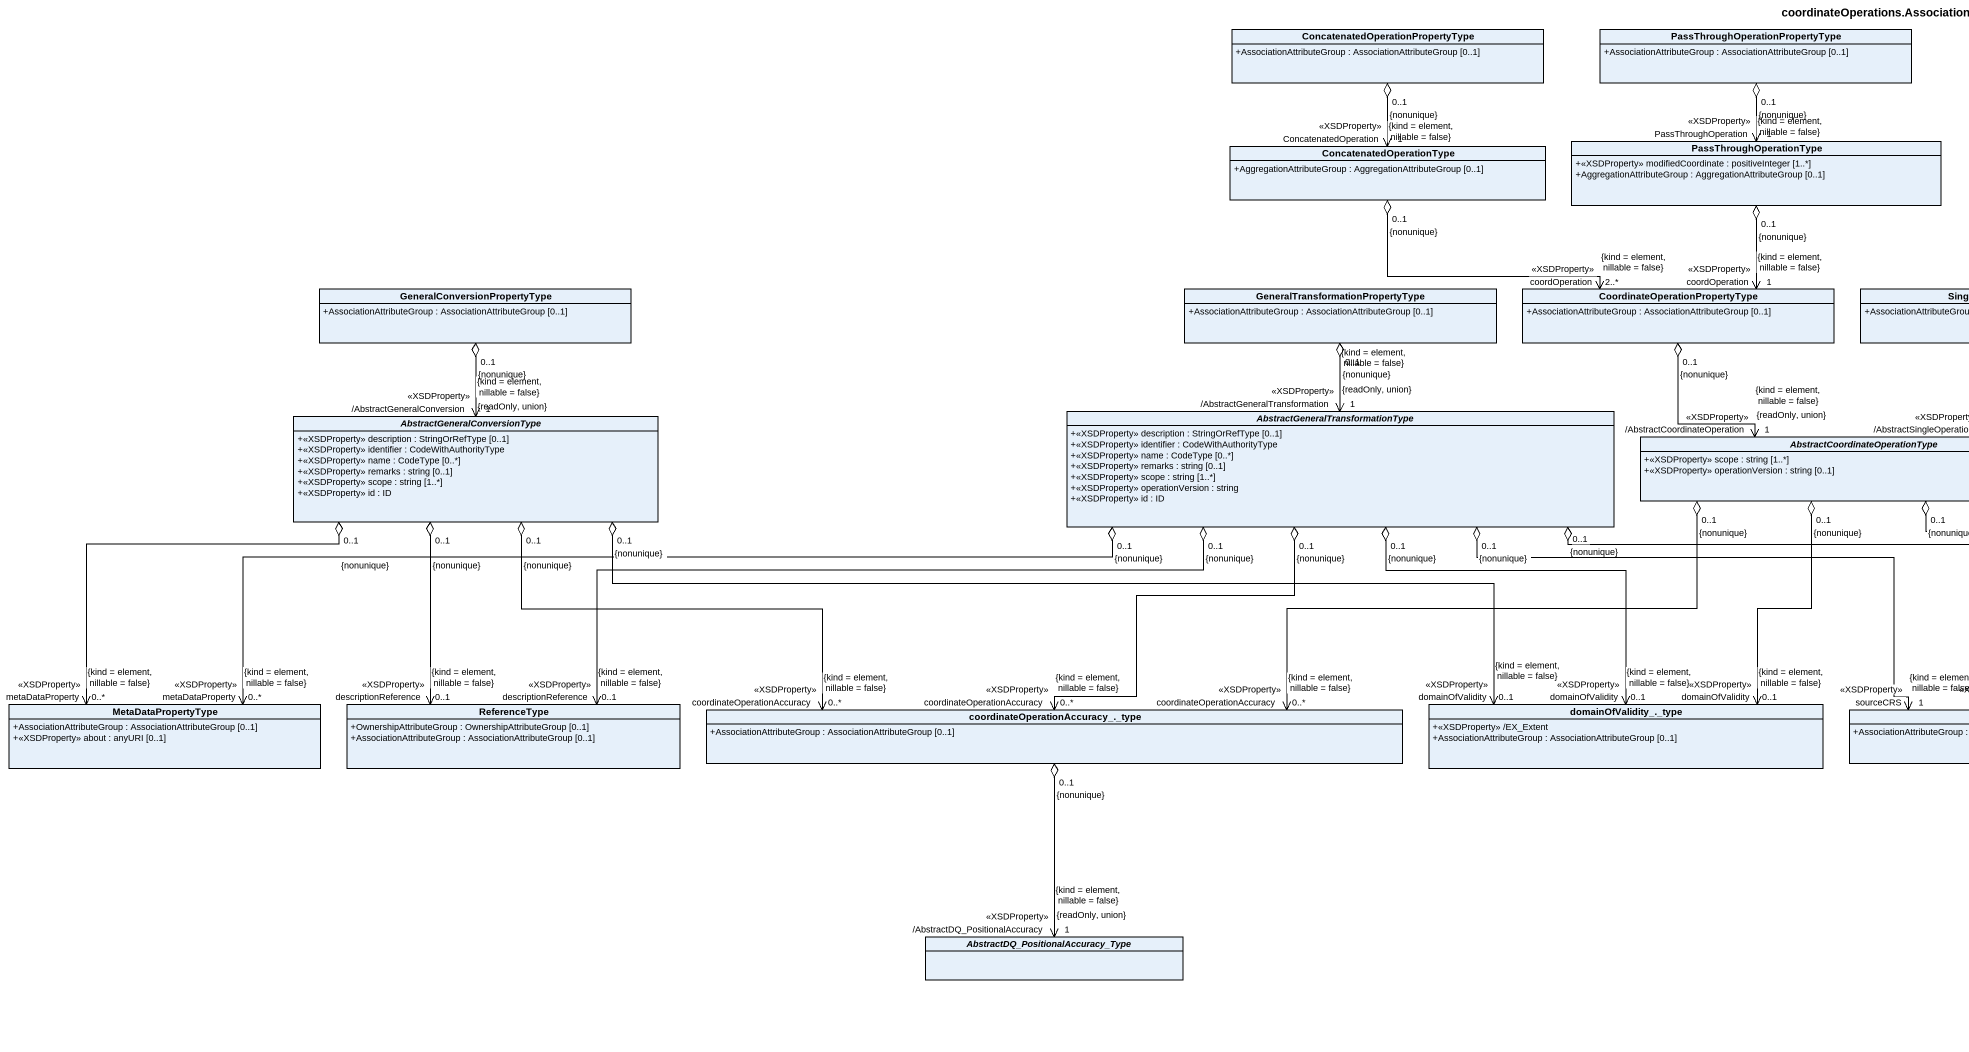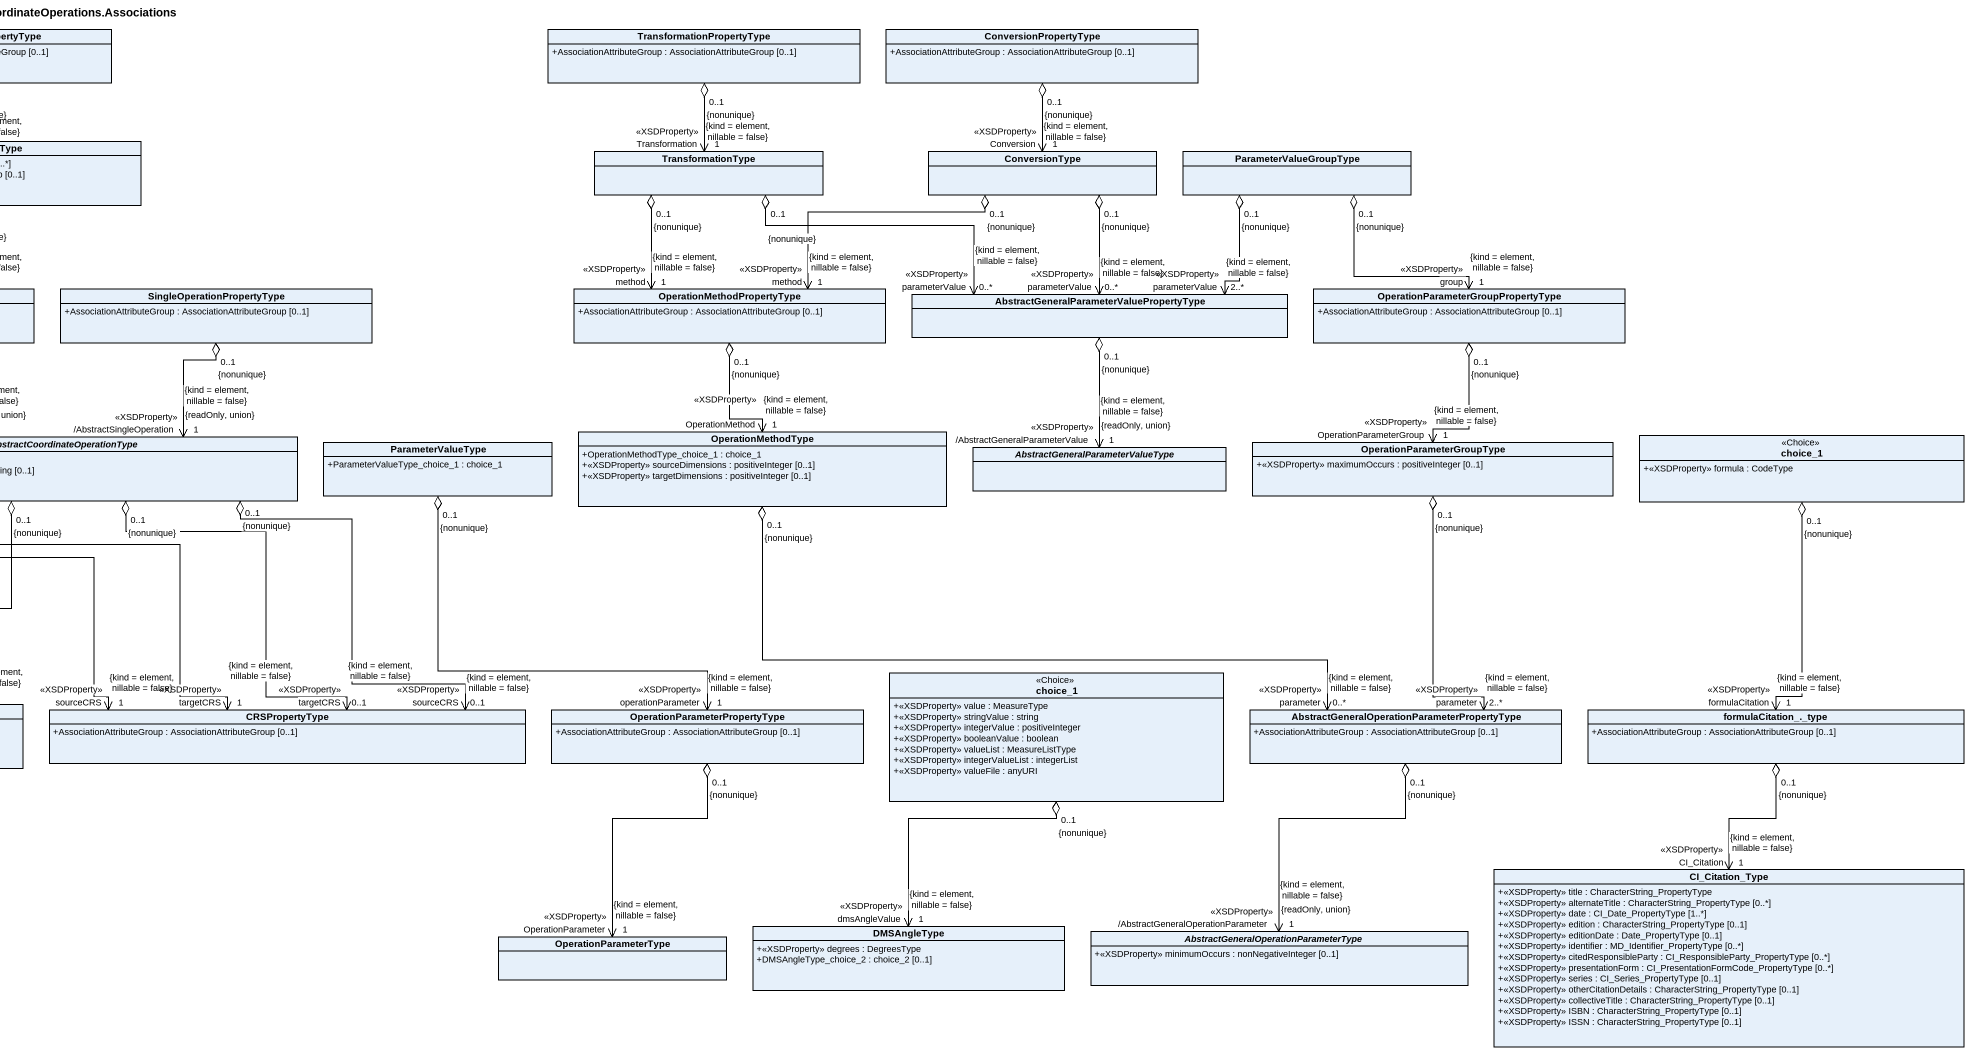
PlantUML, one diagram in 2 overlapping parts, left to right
@startuml
title coordinateOperations.Associations
hide circle
hide empty members
skinparam classAttributeIconSize 0
class "ConcatenatedOperationPropertyType" as ConcatenatedOperationPropert {
  +AssociationAttributeGroup : AssociationAttributeGroup [0..1]
}
class "PassThroughOperationPropertyType" as PassThroughOperationProperty {
  +AssociationAttributeGroup : AssociationAttributeGroup [0..1]
}
class TransformationPropertyType {
  +AssociationAttributeGroup : AssociationAttributeGroup [0..1]
}
class ConversionPropertyType {
  +AssociationAttributeGroup : AssociationAttributeGroup [0..1]
}
class ConcatenatedOperationType {
  +AggregationAttributeGroup : AggregationAttributeGroup [0..1]
}
class PassThroughOperationType {
  +<<XSDProperty>> modifiedCoordinate : positiveInteger [1..*]
  +AggregationAttributeGroup : AggregationAttributeGroup [0..1]
}
class TransformationType
class ConversionType
class ParameterValueGroupType
class "GeneralConversionPropertyType" as GeneralConversionPropertyTyp {
  +AssociationAttributeGroup : AssociationAttributeGroup [0..1]
}
class "GeneralTransformationPropertyType" as GeneralTransformationPropert {
  +AssociationAttributeGroup : AssociationAttributeGroup [0..1]
}
class "CoordinateOperationPropertyType" as CoordinateOperationPropertyT {
  +AssociationAttributeGroup : AssociationAttributeGroup [0..1]
}
class SingleOperationPropertyType {
  +AssociationAttributeGroup : AssociationAttributeGroup [0..1]
}
class OperationMethodPropertyType {
  +AssociationAttributeGroup : AssociationAttributeGroup [0..1]
}
class "AbstractGeneralParameterValuePropertyType" as AbstractGeneralParameterValu
class "OperationParameterGroupPropertyType" as OperationParameterGroupPrope {
  +AssociationAttributeGroup : AssociationAttributeGroup [0..1]
}
abstract class "AbstractGeneralConversionType" as AbstractGeneralConversionTyp {
  +<<XSDProperty>> description : StringOrRefType [0..1]
  +<<XSDProperty>> identifier : CodeWithAuthorityType
  +<<XSDProperty>> name : CodeType [0..*]
  +<<XSDProperty>> remarks : string [0..1]
  +<<XSDProperty>> scope : string [1..*]
  +<<XSDProperty>> id : ID
}
abstract class "AbstractGeneralTransformationType" as AbstractGeneralTransformatio {
  +<<XSDProperty>> description : StringOrRefType [0..1]
  +<<XSDProperty>> identifier : CodeWithAuthorityType
  +<<XSDProperty>> name : CodeType [0..*]
  +<<XSDProperty>> remarks : string [0..1]
  +<<XSDProperty>> scope : string [1..*]
  +<<XSDProperty>> operationVersion : string
  +<<XSDProperty>> id : ID
}
abstract class "AbstractCoordinateOperationType" as AbstractCoordinateOperationT {
  +<<XSDProperty>> scope : string [1..*]
  +<<XSDProperty>> operationVersion : string [0..1]
}
class ParameterValueType {
  +ParameterValueType_choice_1 : choice_1
}
class OperationMethodType {
  +OperationMethodType_choice_1 : choice_1
  +<<XSDProperty>> sourceDimensions : positiveInteger [0..1]
  +<<XSDProperty>> targetDimensions : positiveInteger [0..1]
}
abstract class "AbstractGeneralParameterValueType" as AbstractGeneralParameterValu_2
class OperationParameterGroupType {
  +<<XSDProperty>> maximumOccurs : positiveInteger [0..1]
}
class choice_1 <<Choice>> {
  +<<XSDProperty>> formula : CodeType
}
class "choice_1" as choice_1_2 <<Choice>> {
  +<<XSDProperty>> value : MeasureType
  +<<XSDProperty>> stringValue : string
  +<<XSDProperty>> integerValue : positiveInteger
  +<<XSDProperty>> booleanValue : boolean
  +<<XSDProperty>> valueList : MeasureListType
  +<<XSDProperty>> integerValueList : integerList
  +<<XSDProperty>> valueFile : anyURI
}
class MetaDataPropertyType {
  +AssociationAttributeGroup : AssociationAttributeGroup [0..1]
  +<<XSDProperty>> about : anyURI [0..1]
}
class ReferenceType {
  +OwnershipAttributeGroup : OwnershipAttributeGroup [0..1]
  +AssociationAttributeGroup : AssociationAttributeGroup [0..1]
}
class "coordinateOperationAccuracy_._type" as coordinateOperationAccuracy {
  +AssociationAttributeGroup : AssociationAttributeGroup [0..1]
}
class "domainOfValidity_._type" as domainOfValidity_type {
  +<<XSDProperty>> /EX_Extent
  +AssociationAttributeGroup : AssociationAttributeGroup [0..1]
}
class CRSPropertyType {
  +AssociationAttributeGroup : AssociationAttributeGroup [0..1]
}
class "OperationParameterPropertyType" as OperationParameterPropertyTy {
  +AssociationAttributeGroup : AssociationAttributeGroup [0..1]
}
class "AbstractGeneralOperationParameterPropertyType" as AbstractGeneralOperationPara {
  +AssociationAttributeGroup : AssociationAttributeGroup [0..1]
}
class "formulaCitation_._type" as formulaCitation_type {
  +AssociationAttributeGroup : AssociationAttributeGroup [0..1]
}
class CI_Citation_Type {
  +<<XSDProperty>> title : CharacterString_PropertyType
  +<<XSDProperty>> alternateTitle : CharacterString_PropertyType [0..*]
  +<<XSDProperty>> date : CI_Date_PropertyType [1..*]
  +<<XSDProperty>> edition : CharacterString_PropertyType [0..1]
  +<<XSDProperty>> editionDate : Date_PropertyType [0..1]
  +<<XSDProperty>> identifier : MD_Identifier_PropertyType [0..*]
  +<<XSDProperty>> citedResponsibleParty : CI_ResponsibleParty_PropertyType [0..*]
  +<<XSDProperty>> presentationForm : CI_PresentationFormCode_PropertyType [0..*]
  +<<XSDProperty>> series : CI_Series_PropertyType [0..1]
  +<<XSDProperty>> otherCitationDetails : CharacterString_PropertyType [0..1]
  +<<XSDProperty>> collectiveTitle : CharacterString_PropertyType [0..1]
  +<<XSDProperty>> ISBN : CharacterString_PropertyType [0..1]
  +<<XSDProperty>> ISSN : CharacterString_PropertyType [0..1]
}
class DMSAngleType {
  +<<XSDProperty>> degrees : DegreesType
  +DMSAngleType_choice_2 : choice_2 [0..1]
}
abstract class "AbstractGeneralOperationParameterType" as AbstractGeneralOperationPara_2 {
  +<<XSDProperty>> minimumOccurs : nonNegativeInteger [0..1]
}
abstract class "AbstractDQ_PositionalAccuracy_Type" as AbstractDQ
class OperationParameterType
ConcatenatedOperationPropert "0..1\n{nonunique}" o--> "ConcatenatedOperation\n<<XSDProperty>>\n1\n{kind = element, nillable = false}" ConcatenatedOperationType
PassThroughOperationProperty "0..1\n{nonunique}" o--> "PassThroughOperation\n<<XSDProperty>>\n1\n{kind = element, nillable = false}" PassThroughOperationType
TransformationPropertyType "0..1\n{nonunique}" o--> "Transformation\n<<XSDProperty>>\n1\n{kind = element, nillable = false}" TransformationType
ConversionPropertyType "0..1\n{nonunique}" o--> "Conversion\n<<XSDProperty>>\n1\n{kind = element, nillable = false}" ConversionType
ConcatenatedOperationType "0..1\n{nonunique}" o-right-> "coordOperation\n<<XSDProperty>>\n2..*\n{kind = element, nillable = false}" CoordinateOperationPropertyT
PassThroughOperationType "0..1\n{nonunique}" o--> "coordOperation\n<<XSDProperty>>\n1\n{kind = element, nillable = false}" CoordinateOperationPropertyT
TransformationType "0..1\n{nonunique}" o--> "method\n<<XSDProperty>>\n1\n{kind = element, nillable = false}" OperationMethodPropertyType
TransformationType "0..1\n{nonunique}" o-right-> "parameterValue\n<<XSDProperty>>\n0..*\n{kind = element, nillable = false}" AbstractGeneralParameterValu
ConversionType "0..1\n{nonunique}" o-left-> "method\n<<XSDProperty>>\n1\n{kind = element, nillable = false}" OperationMethodPropertyType
ConversionType "0..1\n{nonunique}" o--> "parameterValue\n<<XSDProperty>>\n0..*\n{kind = element, nillable = false}" AbstractGeneralParameterValu
ParameterValueGroupType "0..1\n{nonunique}" o--> "parameterValue\n<<XSDProperty>>\n2..*\n{kind = element, nillable = false}" AbstractGeneralParameterValu
ParameterValueGroupType "0..1\n{nonunique}" o--> "group\n<<XSDProperty>>\n1\n{kind = element, nillable = false}" OperationParameterGroupPrope
GeneralConversionPropertyTyp "0..1\n{nonunique}" o--> "/AbstractGeneralConversion\n<<XSDProperty>>\n1\n{kind = element, nillable = false}\n{readOnly, union}" AbstractGeneralConversionTyp
GeneralTransformationPropert "0..1\n{nonunique}" o--> "/AbstractGeneralTransformation\n<<XSDProperty>>\n1\n{kind = element, nillable = false}\n{readOnly, union}" AbstractGeneralTransformatio
CoordinateOperationPropertyT "0..1\n{nonunique}" o--> "/AbstractCoordinateOperation\n<<XSDProperty>>\n1\n{kind = element, nillable = false}\n{readOnly, union}" AbstractCoordinateOperationT
SingleOperationPropertyType "0..1\n{nonunique}" o--> "/AbstractSingleOperation\n<<XSDProperty>>\n1\n{kind = element, nillable = false}\n{readOnly, union}" AbstractCoordinateOperationT
OperationMethodPropertyType "0..1\n{nonunique}" o--> "OperationMethod\n<<XSDProperty>>\n1\n{kind = element, nillable = false}" OperationMethodType
AbstractGeneralParameterValu "0..1\n{nonunique}" o--> "/AbstractGeneralParameterValue\n<<XSDProperty>>\n1\n{kind = element, nillable = false}\n{readOnly, union}" AbstractGeneralParameterValu_2
OperationParameterGroupPrope "0..1\n{nonunique}" o--> "OperationParameterGroup\n<<XSDProperty>>\n1\n{kind = element, nillable = false}" OperationParameterGroupType
AbstractGeneralConversionTyp "0..1\n{nonunique}" o--> "metaDataProperty\n<<XSDProperty>>\n0..*\n{kind = element, nillable = false}" MetaDataPropertyType
AbstractGeneralConversionTyp "0..1\n{nonunique}" o--> "descriptionReference\n<<XSDProperty>>\n0..1\n{kind = element, nillable = false}" ReferenceType
AbstractGeneralConversionTyp "0..1\n{nonunique}" o-right-> "coordinateOperationAccuracy\n<<XSDProperty>>\n0..*\n{kind = element, nillable = false}" coordinateOperationAccuracy
AbstractGeneralConversionTyp "0..1\n{nonunique}" o-right-> "domainOfValidity\n<<XSDProperty>>\n0..1\n{kind = element, nillable = false}" domainOfValidity_type
AbstractGeneralTransformatio "0..1\n{nonunique}" o-left-> "metaDataProperty\n<<XSDProperty>>\n0..*\n{kind = element, nillable = false}" MetaDataPropertyType
AbstractGeneralTransformatio "0..1\n{nonunique}" o-left-> "descriptionReference\n<<XSDProperty>>\n0..1\n{kind = element, nillable = false}" ReferenceType
AbstractGeneralTransformatio "0..1\n{nonunique}" o--> "coordinateOperationAccuracy\n<<XSDProperty>>\n0..*\n{kind = element, nillable = false}" coordinateOperationAccuracy
AbstractGeneralTransformatio "0..1\n{nonunique}" o--> "domainOfValidity\n<<XSDProperty>>\n0..1\n{kind = element, nillable = false}" domainOfValidity_type
AbstractGeneralTransformatio "0..1\n{nonunique}" o-right-> "sourceCRS\n<<XSDProperty>>\n1\n{kind = element, nillable = false}" CRSPropertyType
AbstractGeneralTransformatio "0..1\n{nonunique}" o-right-> "targetCRS\n<<XSDProperty>>\n1\n{kind = element, nillable = false}" CRSPropertyType
AbstractCoordinateOperationT "0..1\n{nonunique}" o-left-> "coordinateOperationAccuracy\n<<XSDProperty>>\n0..*\n{kind = element, nillable = false}" coordinateOperationAccuracy
AbstractCoordinateOperationT "0..1\n{nonunique}" o--> "domainOfValidity\n<<XSDProperty>>\n0..1\n{kind = element, nillable = false}" domainOfValidity_type
AbstractCoordinateOperationT "0..1\n{nonunique}" o--> "targetCRS\n<<XSDProperty>>\n0..1\n{kind = element, nillable = false}" CRSPropertyType
AbstractCoordinateOperationT "0..1\n{nonunique}" o--> "sourceCRS\n<<XSDProperty>>\n0..1\n{kind = element, nillable = false}" CRSPropertyType
ParameterValueType "0..1\n{nonunique}" o--> "operationParameter\n<<XSDProperty>>\n1\n{kind = element, nillable = false}" OperationParameterPropertyTy
OperationMethodType "0..1\n{nonunique}" o-right-> "parameter\n<<XSDProperty>>\n0..*\n{kind = element, nillable = false}" AbstractGeneralOperationPara
OperationParameterGroupType "0..1\n{nonunique}" o--> "parameter\n<<XSDProperty>>\n2..*\n{kind = element, nillable = false}" AbstractGeneralOperationPara
choice_1 "0..1\n{nonunique}" o--> "formulaCitation\n<<XSDProperty>>\n1\n{kind = element, nillable = false}" formulaCitation_type
choice_1_2 "0..1\n{nonunique}" o--> "dmsAngleValue\n<<XSDProperty>>\n1\n{kind = element, nillable = false}" DMSAngleType
coordinateOperationAccuracy "0..1\n{nonunique}" o--> "/AbstractDQ_PositionalAccuracy\n<<XSDProperty>>\n1\n{kind = element, nillable = false}\n{readOnly, union}" AbstractDQ
OperationParameterPropertyTy "0..1\n{nonunique}" o--> "OperationParameter\n<<XSDProperty>>\n1\n{kind = element, nillable = false}" OperationParameterType
AbstractGeneralOperationPara "0..1\n{nonunique}" o--> "/AbstractGeneralOperationParameter\n<<XSDProperty>>\n1\n{kind = element, nillable = false}\n{readOnly, union}" AbstractGeneralOperationPara_2
formulaCitation_type "0..1\n{nonunique}" o--> "CI_Citation\n<<XSDProperty>>\n1\n{kind = element, nillable = false}" CI_Citation_Type
@enduml
